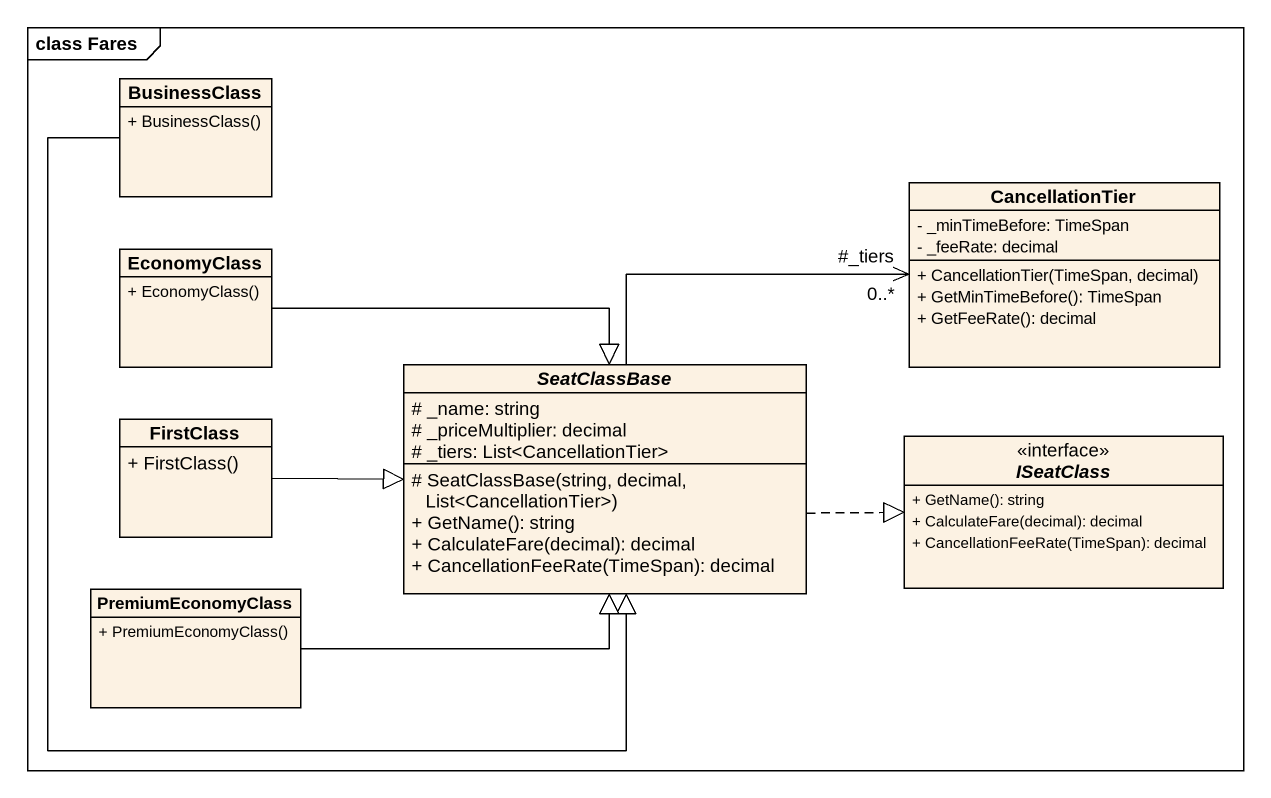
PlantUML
@startuml
mainframe class Fares
hide circle
hide empty members
skinparam classAttributeIconSize 0
class BusinessClass {
  + BusinessClass()
}
class CancellationTier {
  - _minTimeBefore: TimeSpan
  - _feeRate: decimal
  + CancellationTier(TimeSpan, decimal)
  + GetMinTimeBefore(): TimeSpan
  + GetFeeRate(): decimal
}
class EconomyClass {
  + EconomyClass()
}
abstract class SeatClassBase {
  # _name: string
  # _priceMultiplier: decimal
  # _tiers: List<CancellationTier>
  # SeatClassBase(string, decimal, List<CancellationTier>)
  + GetName(): string
  + CalculateFare(decimal): decimal
  + CancellationFeeRate(TimeSpan): decimal
}
class FirstClass {
  + FirstClass()
}
interface ISeatClass {
  + GetName(): string
  + CalculateFare(decimal): decimal
  + CancellationFeeRate(TimeSpan): decimal
}
class PremiumEconomyClass {
  + PremiumEconomyClass()
}
BusinessClass --|> SeatClassBase
EconomyClass -right-|> SeatClassBase
SeatClassBase -right-> "#_tiers\n0..*" CancellationTier
SeatClassBase .right.|> ISeatClass
FirstClass -right-|> SeatClassBase
PremiumEconomyClass -right-|> SeatClassBase
@enduml
